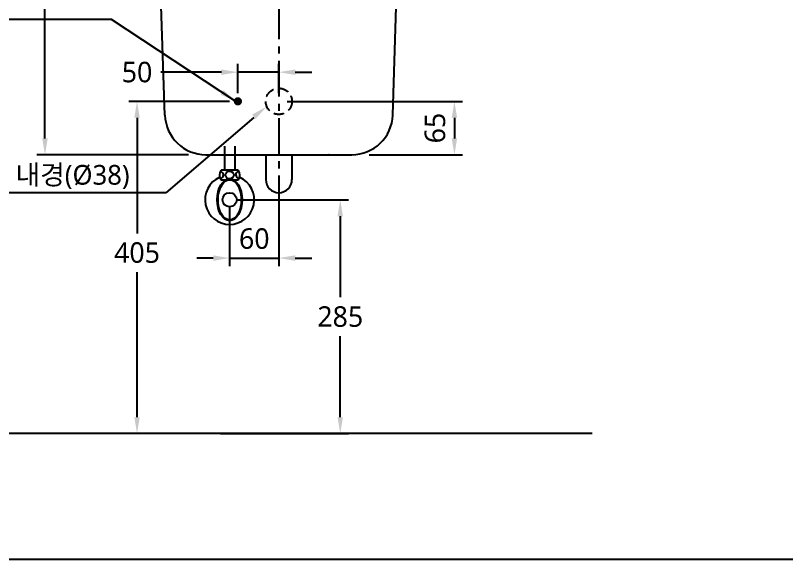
# Model space of a CAD drawing. Extents: x 229 to 3329, y -2295 to -195.
# Drawn here: x 809 to 1749, y -2295 to -1632 of the extents above; entities that cross this region are included whole.
import ezdxf

# ---------------------------------------------------------------- set-up
doc = ezdxf.new("R2010")
doc.units = 0
doc.header["$LTSCALE"] = 500
doc.header["$MEASUREMENT"] = 0
doc.linetypes.add('CENTER', pattern=[2, 1.25, -0.25, 0.25, -0.25])
doc.linetypes.add('HIDDEN', pattern=[0.375, 0.25, -0.125])
doc.layers.get('0').update_dxf_attribs({"linetype": 'CONTINUOUS'})
doc.layers.get('DEFPOINTS').update_dxf_attribs({"linetype": 'CONTINUOUS'})
for name, color, linetype in [('1', 1, 'CONTINUOUS'), ('200', 7, 'CONTINUOUS'), ('3', 3, 'CONTINUOUS'), ('4', 4, 'CONTINUOUS'), ('5', 5, 'CONTINUOUS'), ('6', 6, 'CONTINUOUS')]:
    doc.layers.add(name, color=color, linetype=linetype)
doc.styles.get("Standard").update_dxf_attribs({"font": 'NanumGothic.ttf'})
doc.dimstyles.get("Standard").update_dxf_attribs({"dimtxt": 2.5, "dimasz": 2, "dimexe": 2, "dimexo": 1, "dimgap": 2, "dimtad": 1, "dimdec": 0, "dimlfac": 10, "dimrnd": 1, "dimzin": 0, "dimdsep": 46, "dimtxsty": 'Standard', "dimcen": 0, "dimclrt": 2, "dimadec": 0, "dimazin": 0, "dimtfac": 1, "dimtdec": 0, "dimtofl": 0, "dimtmove": 0, "dimatfit": 3, "dimfxl": 0, "dimtolj": 1, "dimtzin": 0, "dimarcsym": 0})
doc.dimstyles.new('Standard$0', dxfattribs={"dimtxt": 0.18, "dimasz": 0.18, "dimexe": 0.18, "dimexo": 0.0625, "dimgap": 0.09, "dimtad": 0, "dimtih": 1, "dimtoh": 1, "dimdec": 4, "dimzin": 0, "dimdsep": 46, "dimtxsty": 'Standard', "dimcen": 0.09, "dimadec": 0, "dimazin": 0, "dimtfac": 1, "dimtdec": 4, "dimtofl": 0, "dimtmove": 0, "dimatfit": 3, "dimfxl": 0, "dimtolj": 1, "dimtzin": 0, "dimarcsym": 0})

# ---------------------------------------------------------------- blocks, each defined once
blk = doc.blocks.new('*D44')
at = {"layer": '1', "color": 3, "lineweight": -2}
for p, q in [((1119.86, -1086.79), (834.74, -1086.79)), ((844.74, -1106.79), (844.74, -1420.82)), ((844.74, -1781.79), (844.74, -1467.76)), ((1019.79, -1801.79), (834.74, -1801.79))]:
    blk.add_line(p, q, dxfattribs=at)
at = {"layer": '1', "color": 3}
for points in [[(841.41, -1106.79), (848.08, -1106.79), (844.74, -1086.79)], [(841.41, -1781.79), (848.08, -1781.79), (844.74, -1801.79)]]:
    blk.add_solid(points, dxfattribs=at)
at = {"layer": 'DEFPOINTS', "color": 0}
for p in [(1129.86, -1086.79), (844.74, -1801.79), (1029.79, -1801.79)]:
    blk.add_point(p, dxfattribs=at)
at = {"layer": '1', "color": 0, "insert": (844.74, -1444.29), "char_height": 25, "attachment_point": 5}
blk.add_mtext('\\A1;715', dxfattribs=at)
blk = doc.blocks.new('*D47')
at = {"layer": '1', "color": 3, "lineweight": -2}
for p, q in [((1079.86, -1726.69), (1079.86, -1691.12)), ((1129.86, -1726.69), (1129.86, -1691.12)), ((1059.86, -1701.12), (985.85, -1701.12)), ((1129.86, -1701.12), (1079.86, -1701.12)), ((1149.86, -1701.12), (1169.86, -1701.12))]:
    blk.add_line(p, q, dxfattribs=at)
at = {"layer": '1', "color": 3}
for points in [[(1059.86, -1697.79), (1059.86, -1704.45), (1079.86, -1701.12)], [(1149.86, -1697.79), (1149.86, -1704.45), (1129.86, -1701.12)]]:
    blk.add_solid(points, dxfattribs=at)
at = {"layer": 'DEFPOINTS', "color": 0}
for p in [(1079.86, -1701.12), (1079.86, -1736.69), (1129.86, -1736.69)]:
    blk.add_point(p, dxfattribs=at)
at = {"layer": '1', "color": 0, "insert": (956.97, -1701.12), "char_height": 25, "attachment_point": 5}
blk.add_mtext('\\A1;50', dxfattribs=at)
blk = doc.blocks.new('*D48')
at = {"layer": '1', "color": 3, "lineweight": -2}
for p, q in [((1139.86, -1736.69), (1353.85, -1736.69)), ((1343.85, -1756.69), (1343.85, -1781.79)), ((1239.82, -1801.79), (1353.85, -1801.79))]:
    blk.add_line(p, q, dxfattribs=at)
at = {"layer": '1', "color": 3}
for points in [[(1340.52, -1756.69), (1347.18, -1756.69), (1343.85, -1736.69)], [(1340.52, -1781.79), (1347.18, -1781.79), (1343.85, -1801.79)]]:
    blk.add_solid(points, dxfattribs=at)
at = {"layer": 'DEFPOINTS', "color": 0}
for p in [(1129.86, -1736.69), (1229.82, -1801.79), (1343.85, -1801.79)]:
    blk.add_point(p, dxfattribs=at)
at = {"layer": '1', "color": 2, "insert": (1320.24, -1769.24), "char_height": 25, "attachment_point": 5, "rotation": 90}
blk.add_mtext('\\A1;65', dxfattribs=at)
blk = doc.blocks.new('*D49')
at = {"layer": '1', "color": 3, "lineweight": -2}
for p, q in [((1129.86, -1840.45), (1129.86, -1937.79)), ((1069.86, -1864.7), (1069.86, -1937.79)), ((1049.86, -1927.79), (1029.86, -1927.79)), ((1069.86, -1927.79), (1129.86, -1927.79)), ((1149.86, -1927.79), (1169.86, -1927.79))]:
    blk.add_line(p, q, dxfattribs=at)
at = {"layer": '1', "color": 3}
for points in [[(1049.86, -1924.46), (1049.86, -1931.13), (1069.86, -1927.79)], [(1149.86, -1924.46), (1149.86, -1931.13), (1129.86, -1927.79)]]:
    blk.add_solid(points, dxfattribs=at)
at = {"layer": 'DEFPOINTS', "color": 0}
for p in [(1129.86, -1830.45), (1069.86, -1854.7), (1129.86, -1927.79)]:
    blk.add_point(p, dxfattribs=at)
at = {"layer": '1', "color": 2, "insert": (1099.86, -1904.18), "char_height": 25, "attachment_point": 5}
blk.add_mtext('\\A1;60', dxfattribs=at)
blk = doc.blocks.new('*D50')
at = {"layer": '1', "color": 3, "lineweight": -2}
for p, q in [((1079.86, -1856.7), (1214.68, -1856.7)), ((1204.68, -1876.7), (1204.68, -1975.63)), ((1204.68, -2121.79), (1204.68, -2022.85)), ((1058.56, -2141.79), (1214.68, -2141.79))]:
    blk.add_line(p, q, dxfattribs=at)
at = {"layer": '1', "color": 3}
for points in [[(1201.35, -1876.7), (1208.02, -1876.7), (1204.68, -1856.7)], [(1201.35, -2121.79), (1208.02, -2121.79), (1204.68, -2141.79)]]:
    blk.add_solid(points, dxfattribs=at)
at = {"layer": 'DEFPOINTS', "color": 0}
for p in [(1069.86, -1856.7), (1048.56, -2141.79), (1204.68, -2141.79)]:
    blk.add_point(p, dxfattribs=at)
at = {"layer": '1', "color": 0, "insert": (1204.68, -1999.24), "char_height": 25, "attachment_point": 5}
blk.add_mtext('\\A1;285', dxfattribs=at)
blk = doc.blocks.new('*D51')
at = {"layer": '1', "color": 3, "lineweight": -2}
for p, q in [((1069.86, -1736.69), (946.95, -1736.69)), ((956.95, -1756.69), (956.95, -1897.62)), ((956.95, -2121.79), (956.95, -1944.77)), ((1038.56, -2141.79), (946.95, -2141.79))]:
    blk.add_line(p, q, dxfattribs=at)
at = {"layer": '1', "color": 3}
for points in [[(953.62, -1756.69), (960.28, -1756.69), (956.95, -1736.69)], [(953.62, -2121.79), (960.28, -2121.79), (956.95, -2141.79)]]:
    blk.add_solid(points, dxfattribs=at)
at = {"layer": 'DEFPOINTS', "color": 0}
for p in [(1079.86, -1736.69), (956.95, -2141.79), (1048.56, -2141.79)]:
    blk.add_point(p, dxfattribs=at)
at = {"layer": '1', "color": 0, "insert": (956.95, -1921.2), "char_height": 25, "attachment_point": 5}
blk.add_mtext('\\A1;405', dxfattribs=at)

msp = doc.modelspace()

# ---------------------------------------------------------------- linework, layer by layer
at = {"const_width": 5}
msp.add_lwpolyline([(1077.35848, -1736.68561, 1), (1082.35848, -1736.68561, 1)], format="xyb", close=True, dxfattribs=at)
at = {"layer": '1', "linetype": 'CENTER', "ltscale": 0.07}
msp.add_line((1129.85848, -1057.15496), (1129.85848, -1911.30787), dxfattribs=at)
at = {"layer": '1', "color": 7}
for p, q in [((991.01055, -1753.56289), (982.92556, -1525.65823)), ((1268.70642, -1753.56289), (1275.92956, -1523.74202)), ((1040.97909, -1801.79024), (1218.73788, -1801.79024))]:
    msp.add_line(p, q, dxfattribs=at)
at = {"layer": '1'}
msp.add_line((1511.62109, -2141.79023), (761.62109, -2141.79023), dxfattribs=at)
at = {"layer": '1', "color": 0, "linetype": 'HIDDEN', "ltscale": 0.1}
msp.add_circle((1129.85848, -1736.68561), 16, dxfattribs=at)
at = {"layer": '1', "color": 7}
for centre, start, end in [((1040.97912, -1751.79024), 182.03173329, 269.9999629), ((1218.73744, -1751.79024), 270, 358.19981771)]:
    msp.add_arc(centre, 50, start, end, dxfattribs=at)
at = {"layer": '200', "color": 7, "linetype": 'Continuous', "lineweight": -3}
msp.add_open_spline([(1191.26226, -1801.77352), (1191.12523, -1801.78397), (1190.98822, -1801.79036), (1190.85124, -1801.79036)], degree=3, dxfattribs=at)
at = {"layer": '3', "color": 3}
for p, q in [((1099.4517, -1756.35215), (991.88774, -1848.11556)), ((991.88774, -1848.11556), (594.37243, -1848.11556))]:
    msp.add_line(p, q, dxfattribs=at)
msp.add_solid([(1097.38184, -1752.73934), (1101.52157, -1757.96496), (1115.12857, -1742.93298)], dxfattribs=at)
at = {"layer": '4'}
for p, q in [((1113.85848, -1801.79018), (1113.85848, -1832.06061)), ((1145.85848, -1801.79028), (1145.85848, -1832.06061))]:
    msp.add_line(p, q, dxfattribs=at)
msp.add_arc((1129.85848, -1832.06061), 16, 180, 0, dxfattribs=at)
at = {"layer": '5'}
msp.add_lwpolyline([(228.97641, -195.43381), (3328.97641, -195.43381), (3328.97641, -2295.43381), (228.97641, -2295.43381)], close=True, dxfattribs=at)
at = {"layer": '6'}
for p, q in [((1063.50848, -1791.197), (1063.50848, -1820.697)), ((1076.20848, -1791.197), (1076.20848, -1820.697)), ((1076.20848, -1820.697), (1059.35848, -1820.697)), ((1080.35848, -1820.697), (1076.20848, -1820.697)), ((1064.71829, -1832.697), (1059.35848, -1832.697)), ((1080.35848, -1832.697), (1074.99868, -1832.697))]:
    msp.add_line(p, q, dxfattribs=at)
msp.add_circle((1069.85848, -1856.697), 8.61509, dxfattribs=at)
for centre, radius, start, end in [((1067.35848, -1826.697), 10, 143.13010235, 216.86989765), ((1072.35848, -1826.697), 10, 323.13010235, 36.86989765), ((1069.85848, -1856.697), 30, 113.91725115, 66.08274885)]:
    msp.add_arc(centre, radius, start, end, dxfattribs=at)
for centre, major_axis, start_param, end_param in [((1057.08522, -1826.46941), (-5.22946, 0), 1.800504354, 4.443057795), ((1082.54116, -1826.46941), (5.22946, 0), 1.82411945, 4.498970222)]:
    msp.add_ellipse(centre, major_axis=major_axis, ratio=0.866391406, start_param=start_param, end_param=end_param, dxfattribs=at)
for centre, major_axis, ratio in [((1069.85848, -1826.46941), (5.22946, 0), 0.866391406), ((1069.85848, -1856.697), (0, 25.5), 0.596528766)]:
    msp.add_ellipse(centre, major_axis=major_axis, ratio=ratio, dxfattribs=at)
msp.add_open_spline([(1069.85848, -1832.197), (1067.77809, -1832.197), (1065.67834, -1833.0061), (1061.78211, -1836.25116), (1060.00989, -1838.69129), (1057.28404, -1844.71999), (1056.33237, -1848.29941), (1055.48197, -1855.81455), (1055.5833, -1859.74428), (1056.81519, -1867.1017), (1057.94568, -1870.52323), (1060.95811, -1876.11244), (1062.83598, -1878.26968), (1066.84113, -1880.91201), (1068.94664, -1881.4136), (1073.10214, -1880.8118), (1075.18389, -1879.68894), (1078.9351, -1875.85694), (1080.58383, -1873.15284), (1082.99822, -1866.73146), (1083.763, -1863.02222), (1084.22467, -1855.40778), (1083.92152, -1851.50852), (1082.31868, -1844.3661), (1081.01912, -1841.12939), (1077.74823, -1836.0226), (1075.78451, -1834.16385), (1072.46679, -1832.51168), (1071.16128, -1832.197), (1069.85848, -1832.197)], degree=3, knots=[0, 0, 0, 0, 0.461109739, 0.461109739, 0.922219478, 0.922219478, 1.383329216, 1.383329216, 1.844438955, 1.844438955, 2.305548694, 2.305548694, 2.766658433, 2.766658433, 3.227768172, 3.227768172, 3.688877911, 3.688877911, 4.149987649, 4.149987649, 4.611097388, 4.611097388, 5.072207127, 5.072207127, 5.533316866, 5.533316866, 5.994426605, 5.994426605, 6.283185307, 6.283185307, 6.283185307, 6.283185307], dxfattribs=at)

# ---------------------------------------------------------------- texts
at = {"layer": '3', "color": 2, "insert": (947.86864, -1843.56285), "char_height": 24, "width": 388.902929, "attachment_point": 9}
msp.add_mtext('\\A1;Ø32배수구 내경(Ø38) ', dxfattribs=at)

# ---------------------------------------------------------------- dimensions: what is measured, and where the dimension line sits
at = {"layer": '1', "color": 2}
for base, p1, p2, picture, middle in [((844.74314, -1801.79023), (1129.85848, -1086.79023), (1029.79265, -1801.79023), '*D44', (844.74314, -1444.2903)), ((956.9513, -2141.79023), (1079.85848, -1736.68561), (1048.55828, -2141.79023), '*D51', (956.9513, -1921.197))]:
    dim = msp.add_linear_dim(base=base, p1=p1, p2=p2, angle=90, dimstyle='Standard$0', override={"dimtxt": 25, "dimasz": 20, "dimexe": 10, "dimexo": 10, "dimgap": 10, "dimdec": 0, "dimzin": 8, "dimclrd": 3, "dimclre": 3, "dimtofl": 1, "dimarcsym": 1}, dxfattribs=at)
    dim.commit()
    dim.dimension.update_dxf_attribs({"geometry": picture, "text_midpoint": middle, "dimtype": 160})
dim = msp.add_linear_dim(base=(1079.85848, -1701.1206), p1=(1129.85848, -1736.68561), p2=(1079.85848, -1736.68561), dimstyle='Standard$0', override={"dimtxt": 25, "dimasz": 20, "dimexe": 10, "dimexo": 10, "dimgap": 10, "dimzin": 8, "dimclrd": 3, "dimclre": 3, "dimtofl": 1, "dimarcsym": 1}, dxfattribs=at)
dim.commit()
dim.dimension.update_dxf_attribs({"geometry": '*D47', "text_midpoint": (956.96671, -1701.1206), "dimtype": 160})
for base, p1, p2, override, picture, middle in [((1343.849878, -1801.790363), (1129.858484, -1736.685612), (1229.822541, -1801.790363), {"dimtxt": 25, "dimasz": 20, "dimexe": 10, "dimexo": 10, "dimgap": 10, "dimtad": 1, "dimtih": 0, "dimtoh": 0, "dimrnd": 1, "dimzin": 8, "dimcen": 0, "dimclrd": 3, "dimclre": 3, "dimclrt": 2, "dimtofl": 1, "dimarcsym": 1}, '*D48', (1320.241151, -1769.237987)), ((1204.68389, -2141.79023), (1069.85848, -1856.697), (1048.55828, -2141.79023), {"dimtxt": 25, "dimasz": 20, "dimexe": 10, "dimexo": 10, "dimgap": 10, "dimdec": 0, "dimzin": 8, "dimclrd": 3, "dimclre": 3, "dimtofl": 1, "dimarcsym": 1}, '*D50', (1204.68389, -1999.24362))]:
    dim = msp.add_linear_dim(base=base, p1=p1, p2=p2, angle=90, dimstyle='Standard$0', override=override, dxfattribs=at)
    dim.commit()
    dim.dimension.update_dxf_attribs({"geometry": picture, "text_midpoint": middle})
dim = msp.add_linear_dim(base=(1129.85848, -1927.79222), p1=(1069.85848, -1854.697), p2=(1129.85848, -1830.44809), dimstyle='Standard', override={"dimtxt": 25, "dimasz": 20, "dimexe": 10, "dimexo": 10, "dimgap": 10, "dimdec": 4, "dimlfac": 1, "dimzin": 8, "dimclrd": 3, "dimclre": 3, "dimtdec": 4, "dimtofl": 1, "dimarcsym": 1}, dxfattribs=at)
dim.commit()
dim.dimension.update_dxf_attribs({"geometry": '*D49', "text_midpoint": (1099.85848, -1904.18349)})

# ---------------------------------------------------------------- leaders
msp.add_leader([(1077.35848, -1736.68561), (925.64649, -1636.82838), (689.08334, -1636.82838)], dimstyle='Standard', override={"dimtxt": 25, "dimasz": 20, "dimexe": 10, "dimexo": 10, "dimgap": 10, "dimtad": 0, "dimtoh": 1, "dimlfac": 1, "dimzin": 8, "dimclrd": 3, "dimclre": 3, "dimtofl": 1, "dimarcsym": 1}, dxfattribs=at)

doc.saveas('drawing.dxf')
